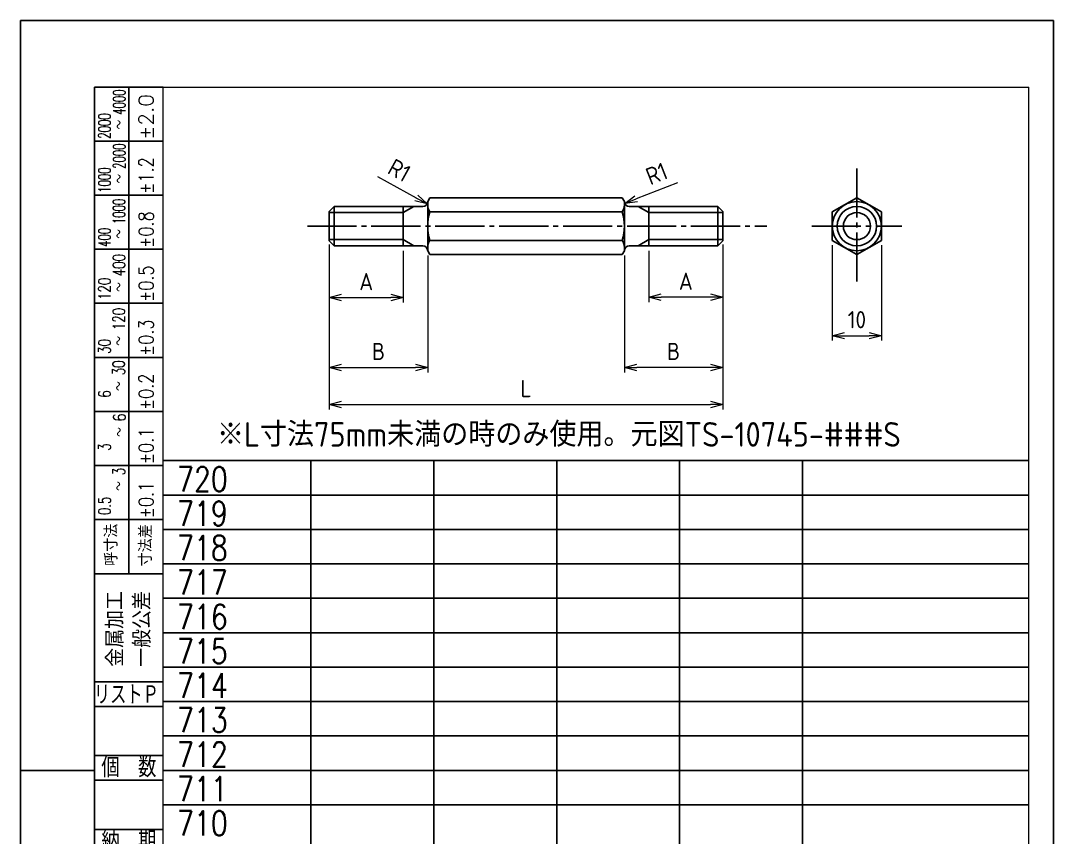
# Model space of a CAD drawing. Header units: millimetres. Extents: x 0 to 210, y -35 to 297.
# Drawn here: x 0 to 210, y 130.9 to 297 of the extents above; entities that cross this region are included whole.
import ezdxf
from ezdxf.enums import TextEntityAlignment as Align

# ---------------------------------------------------------------- set-up
doc = ezdxf.new("R2010")
doc.units = ezdxf.units.MM
doc.linetypes.add('TM_CENS', pattern=[13, 10, -1, 1, -1])
doc.layers.add('0_BODY', color=7, linetype='Continuous')
doc.layers.add('0_CENS', color=7, linetype='Continuous')
for name, color, linetype, lineweight in [('AM_0', 7, 'Continuous', 30), ('AM_5', 3, 'Continuous', 13), ('AM_6', 2, 'Continuous', 13), ('AM_BOR', 7, 'Continuous', 13)]:
    doc.layers.add(name, color=color, linetype=linetype, lineweight=lineweight)
doc.styles.add('ACTOYODIM', font='isocp.shx', dxfattribs={"bigfont": 'extfont2.shx'})
doc.styles.get("Standard").update_dxf_attribs({"font": 'isocp.shx', "bigfont": 'extfont2.shx'})
doc.styles.add('STD', font='SIMPLEX', dxfattribs={"width": 0.7, "oblique": 15, "bigfont": 'EXTFONT'})
doc.styles.add('TM_WAKU1', font='SIMPLEX.shx', dxfattribs={"bigfont": 'extfont2.shx'})
doc.styles.add('TM_WAKU2', font='SIMPLEX.shx', dxfattribs={"width": 0.75, "bigfont": 'EXTFONT.shx'})
doc.styles.add('TOYO-SEET1', font='SIMPLEX.shx', dxfattribs={"bigfont": 'extfont2.shx'})
doc.dimstyles.new('JIS-TOYO$0', dxfattribs={"dimtxt": 3.5, "dimasz": 2.5, "dimexe": 1, "dimexo": 1, "dimgap": 1.5, "dimtad": 3, "dimdec": 4, "dimdsep": 46, "dimtxsty": 'ACTOYODIM', "dimblk": 'OPEN30', "dimcen": 0, "dimclrd": 256, "dimclre": 256, "dimclrt": 2, "dimadec": 0, "dimazin": 2, "dimtp": 0.1, "dimtm": 0.1, "dimtfac": 0.71, "dimtdec": 4, "dimtmove": 0, "dimatfit": 3, "dimldrblk": 'OPEN30', "dimfxl": 1, "dimlwd": -1, "dimlwe": -1, "dimarcsym": 1})
doc.dimstyles.new('JIS-TOYO$4', dxfattribs={"dimtxt": 3.5, "dimasz": 2.5, "dimexe": 1, "dimexo": 1, "dimgap": 1.5, "dimtad": 3, "dimdsep": 46, "dimtxsty": 'ACTOYODIM', "dimblk": 'OPEN30', "dimcen": 0, "dimclrd": 256, "dimclre": 256, "dimclrt": 2, "dimadec": 0, "dimazin": 2, "dimtp": 0.1, "dimtm": 0.1, "dimtfac": 0.71, "dimtmove": 0, "dimatfit": 3, "dimldrblk": 'OPEN30', "dimfxl": 1, "dimlwd": -1, "dimlwe": -1, "dimarcsym": 1})

# ---------------------------------------------------------------- blocks, each defined once
blk = doc.blocks.new('TOYO-A4R-PARTS')
at = {"layer": 'AM_BOR', "color": 1, "lineweight": 25}
for p, q in [((15, 283.5), (15, 5.5)), ((15, 283.5), (29, 283.5)), ((22, 184.5), (22, 283.5)), ((15, 272.5), (29, 272.5)), ((15, 261.5), (29, 261.5)), ((15, 250.5), (29, 250.5)), ((15, 239.5), (29, 239.5)), ((15, 228.5), (29, 228.5)), ((15, 217.5), (29, 217.5)), ((15, 206.5), (29, 206.5)), ((15, 195.5), (29, 195.5)), ((15, 184.5), (29, 184.5)), ((15, 162.5), (29, 162.5)), ((15, 157.5), (29, 157.5)), ((15, 147.5), (29, 147.5)), ((0, 144.5), (15, 144.5)), ((15, 142.5), (29, 142.5)), ((15, 132.5), (29, 132.5)), ((15, 117.5), (29, 127.5)), ((15, 127.5), (29, 127.5)), ((15, 117.5), (29, 117.5)), ((15, 112.5), (29, 112.5)), ((15, 107.5), (29, 107.5)), ((15, 102.5), (29, 102.5)), ((15, 97.5), (29, 97.5)), ((15, 87.5), (29, 87.5)), ((15, 86.5), (29, 86.5)), ((18.5, 46.5), (18.5, 86.5)), ((18.5, 81.5), (29, 81.5)), ((15, 76.5), (29, 76.5)), ((18.5, 71.5), (29, 71.5)), ((15, 66.5), (29, 66.5)), ((18.5, 61.5), (29, 61.5)), ((15, 56.5), (29, 56.5)), ((18.5, 51.5), (29, 51.5)), ((15, 46.5), (29, 46.5)), ((15, 5.5), (29, 5.5))]:
    blk.add_line(p, q, dxfattribs=at)
at = {"layer": 'AM_BOR'}
for p, q in [((29, 5.5), (29, 283.5)), ((29, 283.5), (205, 283.5)), ((205, 5.5), (205, 283.5)), ((29, 5.5), (205, 5.5)), ((29, 5.5), (205, 5.5))]:
    blk.add_line(p, q, dxfattribs=at)
at = {"layer": 'Defpoints', "color": 1, "lineweight": 25}
blk.add_lwpolyline([(0, 0), (0, 297), (210, 297), (210, 0)], close=True, dxfattribs=at)
at = {"layer": 'AM_BOR', "color": 1, "lineweight": 25, "style": 'TOYO-SEET1'}
for s, height, width, p in [('～ 4000', 2.5, 0.6, (21.293, 274.878)), ('2000', 2.5, 0.6, (18.3, 273)), ('～ 2000', 2.5, 0.6, (21.293, 263.878)), ('±1.2', 3, 0.8, (27, 261.8)), ('1000', 2.5, 0.6, (18.3, 262)), ('～ 1000', 2.5, 0.6, (21.244, 252.646)), ('±0.8', 3, 0.8, (27, 250.8)), ('400', 2.5, 0.6, (18.3, 251)), ('～ 400', 2.5, 0.7, (21.267, 241.805)), ('±0.5', 3, 0.8, (27, 239.8)), ('120', 2.5, 0.7, (18.3, 240.2)), ('～ 120', 2.5, 0.7, (21.216, 230.862)), ('±0.3', 3, 0.8, (27, 228.8)), ('30', 2.5, 0.7, (18.3, 229.225)), ('～ 30', 2.5, 0.7, (21.19, 221.662)), ('±0.2', 3, 0.8, (27, 217.8)), ('6', 2.5, 0.7, (18.3, 220.292)), ('～ 6', 2.5, 0.7, (21.344, 212.313)), ('±0.1', 3, 0.8, (27, 206.8)), ('3', 2.5, 0.7, (18.3, 209.505)), ('～ 3', 2.5, 0.7, (21.216, 201.329)), ('±0.1', 3, 0.8, (27, 195.8)), ('0.5', 2.5, 0.7, (18.3, 196.421))]:
    blk.add_text(s, height=height, rotation=90, dxfattribs=dict(at, width=width)).set_placement(p)
for s, height, p in [('±2.0', 3, (27, 272.8)), ('呼寸法', 2.6, (19.716, 186.097)), ('寸法差', 2.6, (26.696, 185.995)), ('金属加工', 3.5, (20.926, 165.565)), ('一般公差', 3.5, (26.426, 165.565))]:
    blk.add_text(s, height=height, rotation=90, dxfattribs=at).set_placement(p)
for s, width, p in [('リストＰ', 0.75, (14.902, 157.901)), ('個\u3000数', 0.85, (16.403, 143.1)), ('納\u3000期', 0.85, (16.403, 128.1)), ('ｵｰﾀﾞｰNo.', 0.6, (16.403, 113.1)), ('機\u3000種', 0.85, (16.403, 98.1)), ('１', 0.75, (15.403, 79.884)), ('２', 0.75, (15.403, 69.918)), ('３', 0.75, (15.403, 59.65)), ('４', 0.75, (15.403, 49.685))]:
    blk.add_text(s, height=4, dxfattribs=dict(at, width=width)).set_placement(p)
at = {"layer": 'AM_BOR', "color": 1, "lineweight": 25, "style": 'TM_WAKU2', "width": 0.75}
blk.add_text('A4', height=6, dxfattribs=at).set_placement((32.3, 13.05), align=Align.TOP_LEFT)
at = {"layer": 'AM_BOR', "color": 7, "style": 'TM_WAKU1', "flags": 8}
for tag, p in [('STR-INIUSER', (25, 26.5)), ('STR-TYPE', (19, 26.5))]:
    blk.add_attdef(tag, text='', height=3.5, rotation=90, dxfattribs=at).set_placement(p, align=Align.MIDDLE)
blk = doc.blocks.new('_Open30')
at = {"color": 0, "linetype": 'ByBlock', "lineweight": -2}
for p, q in [((-1, 0.268), (0, 0)), ((0, 0), (-1, -0.268)), ((0, 0), (-1, 0))]:
    blk.add_line(p, q, dxfattribs=at)
blk = doc.blocks.new('*D22')
at = {"layer": 'AM_5', "color": 1, "transparency": 16777216}
for p, q in [((62.77, 251.45), (62.77, 239.66)), ((77.77, 250.2), (77.77, 239.66)), ((65.27, 240.66), (75.27, 240.66))]:
    blk.add_line(p, q, dxfattribs=at)
at = {"layer": 'Defpoints', "color": 0, "transparency": 16777216}
for p in [(62.77, 252.45), (77.77, 251.2), (77.77, 240.66)]:
    blk.add_point(p, dxfattribs=at)
at = {"layer": 'AM_5', "color": 1, "transparency": 16777216, "xscale": 2.5, "yscale": 2.5, "zscale": 2.5, "rotation": 180}
blk.add_blockref('_Open30', (62.77, 240.66), dxfattribs=at)
at = {"layer": 'AM_5', "color": 1, "transparency": 16777216, "xscale": 2.5, "yscale": 2.5, "zscale": 2.5}
blk.add_blockref('_Open30', (77.77, 240.66), dxfattribs=at)
at = {"layer": 'AM_5', "color": 1, "transparency": 16777216, "insert": (70.27, 243.91), "char_height": 3.5, "attachment_point": 5, "style": 'ACTOYODIM'}
blk.add_mtext('A', dxfattribs=at)
blk = doc.blocks.new('*D27')
at = {"layer": 'AM_5', "color": 1, "transparency": 16777216}
for p, q in [((62.77, 251.45), (62.77, 225.46)), ((82.77, 249.2), (82.77, 225.46)), ((65.27, 226.46), (80.27, 226.46))]:
    blk.add_line(p, q, dxfattribs=at)
at = {"layer": 'Defpoints', "color": 0, "transparency": 16777216}
for p in [(62.77, 252.45), (82.77, 250.2), (82.77, 226.46)]:
    blk.add_point(p, dxfattribs=at)
at = {"layer": 'AM_5', "color": 1, "transparency": 16777216, "xscale": 2.5, "yscale": 2.5, "zscale": 2.5, "rotation": 180}
blk.add_blockref('_Open30', (62.77, 226.46), dxfattribs=at)
at = {"layer": 'AM_5', "color": 1, "transparency": 16777216, "xscale": 2.5, "yscale": 2.5, "zscale": 2.5}
blk.add_blockref('_Open30', (82.77, 226.46), dxfattribs=at)
at = {"layer": 'AM_5', "color": 1, "transparency": 16777216, "insert": (72.77, 229.71), "char_height": 3.5, "attachment_point": 5, "style": 'ACTOYODIM'}
blk.add_mtext('B', dxfattribs=at)
blk = doc.blocks.new('*D20')
at = {"layer": 'AM_5', "color": 1, "transparency": 16777216}
for p, q in [((127.77, 250.2), (127.77, 239.73)), ((142.77, 251.45), (142.77, 239.73)), ((140.27, 240.73), (130.27, 240.73))]:
    blk.add_line(p, q, dxfattribs=at)
at = {"layer": 'Defpoints', "color": 0, "transparency": 16777216}
for p in [(142.77, 252.45), (127.77, 251.2), (127.77, 240.73)]:
    blk.add_point(p, dxfattribs=at)
at = {"layer": 'AM_5', "color": 1, "transparency": 16777216, "xscale": 2.5, "yscale": 2.5, "zscale": 2.5, "rotation": 180}
blk.add_blockref('_Open30', (127.77, 240.73), dxfattribs=at)
at = {"layer": 'AM_5', "color": 1, "transparency": 16777216, "xscale": 2.5, "yscale": 2.5, "zscale": 2.5}
blk.add_blockref('_Open30', (142.77, 240.73), dxfattribs=at)
at = {"layer": 'AM_5', "color": 1, "transparency": 16777216, "insert": (135.27, 243.98), "char_height": 3.5, "attachment_point": 5, "style": 'ACTOYODIM'}
blk.add_mtext('A', dxfattribs=at)
blk = doc.blocks.new('*D21')
at = {"layer": 'AM_5', "color": 1, "transparency": 16777216}
for p, q in [((142.77, 251.45), (142.77, 225.46)), ((122.77, 249.2), (122.77, 225.46)), ((140.27, 226.46), (125.27, 226.46))]:
    blk.add_line(p, q, dxfattribs=at)
at = {"layer": 'Defpoints', "color": 0, "transparency": 16777216}
for p in [(142.77, 252.45), (122.77, 250.2), (122.77, 226.46)]:
    blk.add_point(p, dxfattribs=at)
at = {"layer": 'AM_5', "color": 1, "transparency": 16777216, "xscale": 2.5, "yscale": 2.5, "zscale": 2.5, "rotation": 180}
blk.add_blockref('_Open30', (122.77, 226.46), dxfattribs=at)
at = {"layer": 'AM_5', "color": 1, "transparency": 16777216, "xscale": 2.5, "yscale": 2.5, "zscale": 2.5}
blk.add_blockref('_Open30', (142.77, 226.46), dxfattribs=at)
at = {"layer": 'AM_5', "color": 1, "transparency": 16777216, "insert": (132.77, 229.71), "char_height": 3.5, "attachment_point": 5, "style": 'ACTOYODIM'}
blk.add_mtext('B', dxfattribs=at)
blk = doc.blocks.new('*D23')
at = {"layer": 'AM_5', "color": 1, "transparency": 16777216}
for p, q in [((62.77, 251.45), (62.77, 217.91)), ((142.77, 251.45), (142.77, 217.91)), ((65.27, 218.91), (140.27, 218.91))]:
    blk.add_line(p, q, dxfattribs=at)
at = {"layer": 'Defpoints', "color": 0, "transparency": 16777216}
for p in [(62.77, 252.45), (142.77, 252.45), (142.77, 218.91)]:
    blk.add_point(p, dxfattribs=at)
at = {"layer": 'AM_5', "color": 1, "transparency": 16777216, "xscale": 2.5, "yscale": 2.5, "zscale": 2.5, "rotation": 180}
blk.add_blockref('_Open30', (62.77, 218.91), dxfattribs=at)
at = {"layer": 'AM_5', "color": 1, "transparency": 16777216, "xscale": 2.5, "yscale": 2.5, "zscale": 2.5}
blk.add_blockref('_Open30', (142.77, 218.91), dxfattribs=at)
at = {"layer": 'AM_5', "color": 1, "transparency": 16777216, "insert": (102.77, 222.16), "char_height": 3.5, "attachment_point": 5, "style": 'ACTOYODIM'}
blk.add_mtext('L', dxfattribs=at)
blk = doc.blocks.new('*D24')
at = {"layer": 'AM_5', "transparency": 16777216}
blk.add_line((133.54, 264.04), (125.17, 260.75), dxfattribs=at)
at = {"layer": 'Defpoints', "color": 0, "transparency": 16777216}
for p in [(122.84, 259.83), (123.77, 260.2)]:
    blk.add_point(p, dxfattribs=at)
at = {"layer": 'AM_5', "transparency": 16777216, "xscale": 2.5, "yscale": 2.5, "zscale": 2.5, "rotation": 201.4445085787098}
blk.add_blockref('_Open30', (122.84, 259.83), dxfattribs=at)
at = {"layer": 'AM_5', "color": 2, "transparency": 16777216, "insert": (129.33, 265.87), "char_height": 3.5, "attachment_point": 5, "rotation": 21.4445, "style": 'ACTOYODIM'}
blk.add_mtext('R1', dxfattribs=at)
blk = doc.blocks.new('*D25')
at = {"layer": 'AM_5', "transparency": 16777216}
blk.add_line((72.59, 265.29), (80.46, 260.93), dxfattribs=at)
at = {"layer": 'Defpoints', "color": 0, "transparency": 16777216}
for p in [(81.77, 260.2), (82.64, 259.71)]:
    blk.add_point(p, dxfattribs=at)
at = {"layer": 'AM_5', "transparency": 16777216, "xscale": 2.5, "yscale": 2.5, "zscale": 2.5, "rotation": 330.9879907201402}
blk.add_blockref('_Open30', (82.64, 259.71), dxfattribs=at)
at = {"layer": 'AM_5', "color": 2, "transparency": 16777216, "insert": (77.01, 266.56), "char_height": 3.5, "attachment_point": 5, "rotation": 330.988, "style": 'ACTOYODIM'}
blk.add_mtext('R1', dxfattribs=at)
blk = doc.blocks.new('*D26')
at = {"layer": 'AM_5', "transparency": 16777216}
for p, q in [((165.05, 251.31), (165.05, 231.92)), ((175.05, 251.31), (175.05, 231.92)), ((167.55, 232.92), (172.55, 232.92))]:
    blk.add_line(p, q, dxfattribs=at)
at = {"layer": 'Defpoints', "color": 0, "transparency": 16777216}
for p in [(165.05, 252.31), (175.05, 252.31), (175.05, 232.92)]:
    blk.add_point(p, dxfattribs=at)
at = {"layer": 'AM_5', "transparency": 16777216, "xscale": 2.5, "yscale": 2.5, "zscale": 2.5, "rotation": 180}
blk.add_blockref('_Open30', (165.05, 232.92), dxfattribs=at)
at = {"layer": 'AM_5', "transparency": 16777216, "xscale": 2.5, "yscale": 2.5, "zscale": 2.5}
blk.add_blockref('_Open30', (175.05, 232.92), dxfattribs=at)
at = {"layer": 'AM_5', "color": 2, "transparency": 16777216, "insert": (170.05, 236.17), "char_height": 3.5, "attachment_point": 5, "style": 'ACTOYODIM'}
blk.add_mtext('10', dxfattribs=at)

msp = doc.modelspace()

# ---------------------------------------------------------------- linework, layer by layer
at = {"color": 7, "linetype": 'Continuous'}
for p, q in [((205, 207.5), (29, 207.5)), ((59, 207.5), (59, 59.5)), ((84, 207.5), (84, 59.5)), ((109, 207.5), (109, 59.5)), ((134, 207.5), (134, 59.5)), ((159, 207.5), (159, 59.5)), ((205, 200.5), (29, 200.5)), ((205, 193.5), (29, 193.5)), ((205, 186.5), (29, 186.5)), ((205, 179.5), (29, 179.5)), ((205, 172.5), (29, 172.5)), ((205, 165.5), (29, 165.5)), ((205, 158.5), (29, 158.5)), ((205, 151.5), (29, 151.5)), ((205, 144.5), (29, 144.5)), ((205, 137.5), (29, 137.5))]:
    msp.add_line(p, q, dxfattribs=at)
at = {"layer": '0_BODY', "color": 7, "linetype": 'Continuous'}
for p, q in [((82.77026, 260.1986), (83.21684, 260.9721)), ((83.21684, 260.9721), (122.32367, 260.9721)), ((122.32367, 260.9721), (122.77026, 260.1986)), ((165.05003, 258.08535), (170.05003, 260.9721)), ((170.05003, 260.9721), (175.05003, 258.08535)), ((63.77026, 259.1986), (62.77026, 258.1986)), ((81.77026, 259.1986), (63.77026, 259.1986)), ((63.77026, 259.1986), (63.77026, 251.1986)), ((77.77026, 259.1986), (77.77026, 251.1986)), ((82.77026, 260.1986), (82.77026, 250.1986)), ((122.77026, 260.1986), (122.77026, 250.1986)), ((123.77026, 259.1986), (141.77026, 259.1986)), ((127.77026, 259.1986), (127.77026, 251.1986)), ((142.77026, 258.1986), (141.77026, 259.1986)), ((141.77026, 259.1986), (141.77026, 251.1986)), ((62.77026, 258.1986), (62.77026, 252.1986)), ((83.21684, 258.08535), (122.32367, 258.08535)), ((142.77026, 258.1986), (142.77026, 252.1986)), ((165.05003, 252.31185), (165.05003, 258.08535)), ((175.05003, 258.08535), (175.05003, 252.31185)), ((63.77026, 251.1986), (62.77026, 252.1986)), ((122.32367, 252.31185), (83.21684, 252.31185)), ((142.77026, 252.1986), (141.77026, 251.1986)), ((170.05003, 249.4251), (165.05003, 252.31185)), ((175.05003, 252.31185), (170.05003, 249.4251)), ((81.77026, 251.1986), (63.77026, 251.1986)), ((83.21684, 249.4251), (82.77026, 250.1986)), ((122.77026, 250.1986), (122.32367, 249.4251)), ((123.77026, 251.1986), (141.77026, 251.1986)), ((122.32367, 249.4251), (83.21684, 249.4251))]:
    msp.add_line(p, q, dxfattribs=at)
at = {"layer": '0_BODY', "color": 2, "linetype": 'Continuous'}
for p, q in [((77.77026, 257.9486), (79.93532, 259.1986)), ((127.77026, 257.9486), (125.60519, 259.1986)), ((62.77026, 257.9486), (77.77026, 257.9486)), ((142.77026, 257.9486), (127.77026, 257.9486)), ((62.77026, 252.4486), (77.77026, 252.4486)), ((77.77026, 252.4486), (79.93532, 251.1986)), ((127.77026, 252.4486), (125.60519, 251.1986)), ((142.77026, 252.4486), (127.77026, 252.4486))]:
    msp.add_line(p, q, dxfattribs=at)
at = {"layer": '0_BODY', "color": 7, "linetype": 'Continuous'}
for radius in [5, 4]:
    msp.add_circle((170.05003, 255.1986), radius, dxfattribs=at)
at = {"layer": '0_BODY', "color": 2, "linetype": 'Continuous'}
msp.add_circle((170.05003, 255.1986), 2.75, dxfattribs=at)
at = {"layer": '0_BODY', "color": 7, "linetype": 'Continuous'}
for centre, radius, start, end in [((81.77026, 260.1986), 1, 270, 0), ((85.32608, 259.52873), 2.55582, 180, 214.3842475), ((120.21443, 259.52873), 2.55582, 325.6157525, 0), ((123.77026, 260.1986), 1, 180, 270), ((92.32367, 255.1986), 9.55342, 162.4120462, 197.5879538), ((113.21684, 255.1986), 9.55342, 342.4120462, 17.5879538), ((85.32608, 250.86847), 2.55582, 145.6157525, 180), ((120.21443, 250.86847), 2.55582, 0, 34.3842475), ((81.77026, 250.1986), 1, 0, 90), ((123.77026, 250.1986), 1, 90, 180)]:
    msp.add_arc(centre, radius, start, end, dxfattribs=at)
at = {"layer": '0_CENS', "color": 2, "linetype": 'TM_CENS'}
for p, q in [((170.05003, 266.92364), (170.05003, 243.47356)), ((58.30995, 255.1986), (151.74699, 255.1986)), ((160.88286, 255.1986), (179.21721, 255.1986))]:
    msp.add_line(p, q, dxfattribs=at)

# ---------------------------------------------------------------- block references
at = {"layer": 'AM_0', "lineweight": 0}
ref = msp.add_blockref('TOYO-A4R-PARTS', (0, 0), dxfattribs=at)
ref.add_attrib('STR-INIUSER', '〇×製薬', dxfattribs={"layer": 'AM_BOR', "color": 7, "height": 3.5, "rotation": 90, "style": 'TM_WAKU1'}).set_placement((25, 26.5), align=Align.MIDDLE)
ref.add_attrib('STR-TYPE', 'XX15', dxfattribs={"layer": 'AM_BOR', "color": 7, "height": 3.5, "rotation": 90, "style": 'TM_WAKU1'}).set_placement((19, 26.5), align=Align.MIDDLE)

# ---------------------------------------------------------------- texts
at = {"layer": 'AM_5', "style": 'STD', "width": 0.8}
for s, p in [('720', (31.82025, 201.23883)), ('719', (31.82025, 194.23883)), ('718', (31.82025, 187.23883)), ('717', (31.82025, 180.23883)), ('716', (31.82025, 173.23883)), ('715', (31.82025, 166.23883)), ('714', (31.82025, 159.23883)), ('713', (31.82025, 152.23883)), ('712', (31.82025, 145.23883)), ('711', (31.82025, 138.23883)), ('710', (31.82025, 131.23883))]:
    msp.add_text(s, height=5, dxfattribs=at).set_placement(p)
at = {"layer": 'AM_6', "color": 7, "lineweight": 50, "insert": (39.92506, 215.33759), "char_height": 5, "attachment_point": 1}
msp.add_mtext_dynamic_manual_height_columns('※L寸法75mm未満の時のみ使用。元図TS-10745-###S', width=171.1664085, gutter_width=25, heights=[0], dxfattribs=at)

# ---------------------------------------------------------------- dimensions: what is measured, and where the dimension line sits
at = {"layer": 'AM_5'}
for center, mpoint, picture, middle in [((81.77026, 260.1986), (82.64477, 259.71361), '*D25', (75.43, 263.7148)), ((123.77026, 260.1986), (122.83948, 259.833), '*D24', (130.51835, 262.8492))]:
    dim = msp.add_radius_dim(center=center, mpoint=mpoint, dimstyle='JIS-TOYO$4', dxfattribs=at)
    dim.commit()
    dim.dimension.update_dxf_attribs({"geometry": picture, "text_midpoint": middle, "dimtype": 164})
for base, p2, text, picture, middle in [((77.77026, 240.66343), (77.77026, 251.1986), 'A', '*D22', (70.27026, 243.91343)), ((82.77026, 226.45924), (82.77026, 250.1986), 'B', '*D27', (72.77026, 229.70924)), ((142.77026, 218.90775), (142.77026, 252.4486), 'L', '*D23', (102.77026, 222.15775))]:
    dim = msp.add_linear_dim(base=base, p1=(62.77026, 252.4486), p2=p2, text=text, dimstyle='JIS-TOYO$0', override={"dimclrd": 1, "dimclre": 1, "dimclrt": 1}, dxfattribs=at)
    dim.commit()
    dim.dimension.update_dxf_attribs({"geometry": picture, "text_midpoint": middle})
for base, p2, text, picture, middle in [((122.77026, 226.45924), (122.77026, 250.1986), 'B', '*D21', (132.77026, 229.70924)), ((127.77026, 240.72992), (127.77026, 251.1986), 'A', '*D20', (135.27026, 243.97992))]:
    dim = msp.add_linear_dim(base=base, p1=(142.77026, 252.4486), p2=p2, angle=180, text=text, dimstyle='JIS-TOYO$0', override={"dimclrd": 1, "dimclre": 1, "dimclrt": 1}, dxfattribs=at)
    dim.commit()
    dim.dimension.update_dxf_attribs({"geometry": picture, "text_midpoint": middle})
dim = msp.add_linear_dim(base=(175.05003, 232.92438), p1=(165.05003, 252.31185), p2=(175.05003, 252.31185), dimstyle='JIS-TOYO$0', dxfattribs=at)
dim.commit()
dim.dimension.update_dxf_attribs({"geometry": '*D26', "text_midpoint": (170.05003, 236.17438)})

doc.saveas('drawing.dxf')
